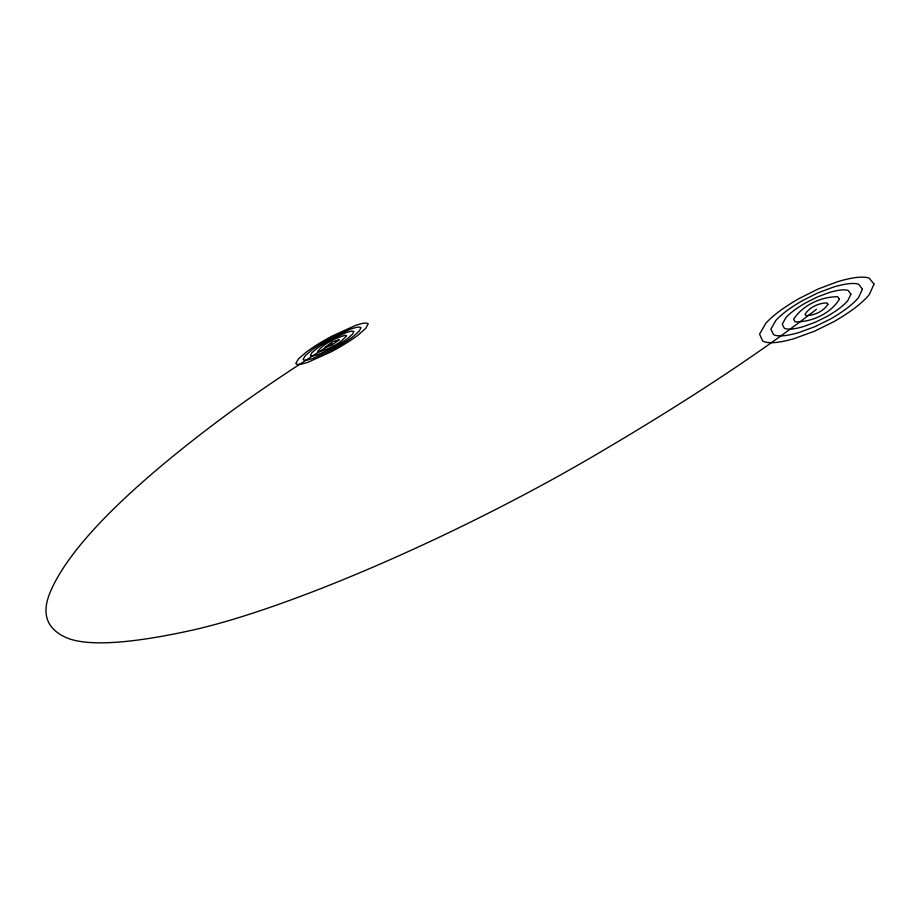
<?xml version="1.0" encoding="UTF-8"?>
<svg xmlns="http://www.w3.org/2000/svg" width="920" height="920" viewBox="0 0 920 920"><rect width="100%" height="100%" fill="white"/><g stroke="black" fill="none" stroke-linecap="round" stroke-linejoin="round"><path stroke-width="1.38" d="M332.143 343.493A1030.848 138.414 -24.1 0 0 214.992 423.361A2102.752 294.457 -21.9 0 0 49.979 592.779A1133.635 167.29 -23.9 0 0 65.63 637.341A703.225 108.123 -25.1 0 0 189.692 630.74A354.073 58.639 -26.1 0 0 592.503 456.688A674.452 100.487 -26.5 0 0 816.477 309.258M874 284.119L869.331 294.469A123.82 21.229 -24.8 0 1 856.865 306.406A84.882 14.651 -24.6 0 1 834.106 321.563L814.545 331.177L793.994 338.698A80.603 13.915 -24.4 0 1 773.72 342.608A126.063 21.562 -24.3 0 1 762.657 340.998L759.575 334.121L765.727 323.449A124.763 21.114 -24.3 0 1 778.492 311.938A78.556 13.202 -24.5 0 1 798.87 298.666L818.248 288.949L837.476 281.738A78.027 13.121 -24.6 0 1 857.29 277.403A122.578 20.792 -24.8 0 1 869.193 278.162L874 284.119M862.442 289.167L858.578 297.482A99.096 16.962 -24.7 0 1 848.585 306.981A67.781 11.672 -24.6 0 1 830.472 319.022L814.947 326.657L798.617 332.649A64.262 11.063 -24.5 0 1 782.437 335.811A100.51 17.181 -24.4 0 1 773.513 334.592L770.902 329.164L775.709 320.654A99.693 16.893 -24.4 0 1 785.91 311.42A62.951 10.603 -24.5 0 1 802.286 300.725L817.903 292.882L833.382 287.097A62.606 10.557 -24.6 0 1 849.275 283.659A98.29 16.686 -24.7 0 1 858.739 284.326L862.442 289.167M367.942 323.966L366.01 328.095L358.409 334.857A76.026 8.176 -26.2 0 1 347.415 342.412A51.842 5.612 -26.2 0 1 331.246 351.808L308.108 362.192A48.978 5.324 -26.1 0 1 298.931 364.435A76.509 8.291 -26 0 1 295.895 363.273L298.517 358.788L306.532 351.911A76.015 8.188 -26 0 1 317.446 344.528A48.196 5.152 -26.1 0 1 332.108 336.076L355.2 325.553A48.081 5.129 -26.1 0 1 364.435 323.138A75.543 8.073 -26.2 0 1 367.942 323.966M850.908 294.204L847.918 300.46A74.347 12.707 -24.7 0 1 840.408 307.567A50.749 8.705 -24.6 0 1 826.884 316.526L815.338 322.207L803.171 326.68A48.035 8.245 -24.5 0 1 791.062 329.084A75.141 12.834 -24.4 0 1 784.311 328.221L782.253 324.208L785.783 317.837A74.681 12.673 -24.4 0 1 793.408 310.891A47.3 7.992 -24.5 0 1 805.759 302.806L817.558 296.884L829.242 292.525A47.104 7.958 -24.6 0 1 841.19 289.972A73.899 12.558 -24.7 0 1 848.228 290.524L850.908 294.204M360.824 327.853L359.214 331.177L353.107 336.605A60.812 6.532 -26.2 0 1 344.322 342.631A41.423 4.473 -26.2 0 1 331.43 350.117L312.995 358.386A39.111 4.244 -26.1 0 1 305.647 360.203A61.122 6.612 -26.1 0 1 303.186 359.294L305.221 355.741L311.604 350.244A60.8 6.543 -26.1 0 1 320.344 344.322A38.605 4.128 -26.1 0 1 332.12 337.536L350.669 329.084A38.525 4.117 -26.1 0 1 358.053 327.163A60.501 6.474 -26.2 0 1 360.824 327.853M839.408 299.23C830.691 313.536 811.601 322.322 795.075 321.873L793.638 319.228C802.654 305.21 821.215 296.596 837.694 296.746L839.408 299.23M353.683 331.752L352.44 334.27L347.829 338.341A45.597 4.899 -26.2 0 1 341.24 342.849A31.027 3.346 -26.2 0 1 331.614 348.438L317.848 354.614A29.279 3.162 -26.1 0 1 312.328 355.982A45.77 4.945 -26.1 0 1 310.454 355.327L311.938 352.682L316.71 348.565A45.597 4.91 -26.1 0 1 323.265 344.126A28.991 3.105 -26.1 0 1 332.12 338.997L346.092 332.637A28.945 3.093 -26.1 0 1 351.624 331.211A45.425 4.865 -26.2 0 1 353.683 331.752M827.931 304.255C823.538 311.374 814.05 315.733 805.793 315.548L805.046 314.249C809.519 307.211 818.857 302.875 827.103 302.99L827.931 304.255M346.518 335.65C339.974 343.999 329.038 348.784 318.975 351.796L317.699 351.371C324.346 343.103 335.144 338.33 345.172 335.282L346.518 335.65M339.342 339.572L331.971 345.126L324.933 347.426L332.143 341.975L339.342 339.572"/></g></svg>
